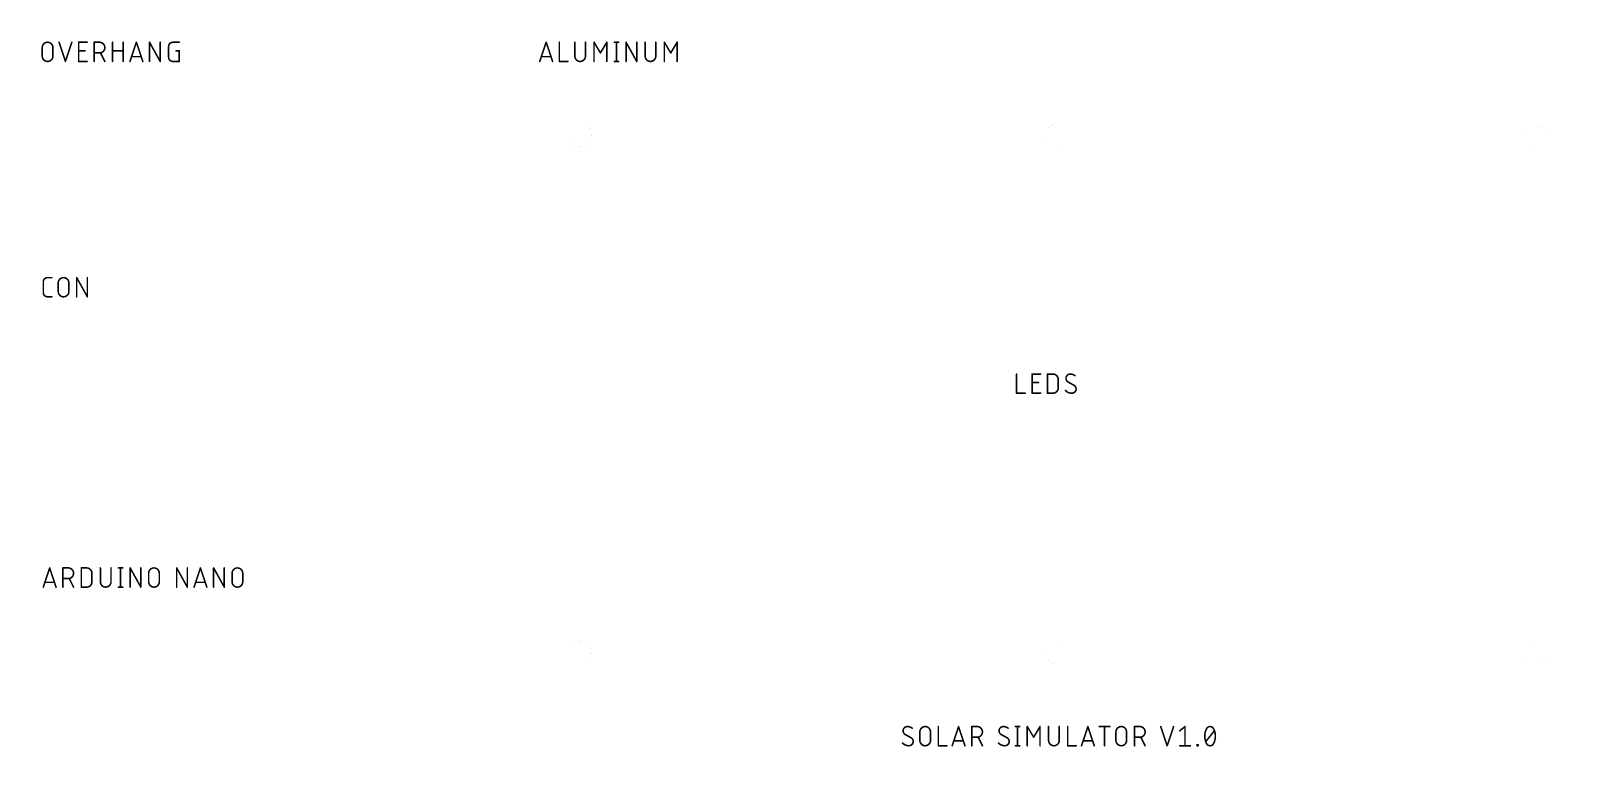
# Model space of a CAD drawing. Extents: x 0 to 150, y 0 to 70.
import ezdxf

# ---------------------------------------------------------------- set-up
doc = ezdxf.new("R2010")
doc.units = 0
doc.layers.add('50', color=253, linetype='CONTINUOUS')

msp = doc.modelspace()

# ---------------------------------------------------------------- linework, layer by layer
at = {"layer": '50'}
for points, const_width in [([(0, 47), (0, 70)], 0.001), ([(0, 70), (48, 70)], 0.001), ([(48, 70), (150, 70)], 0.001), ([(48, 0), (48, 70)], 0.001), ([(150, 70), (150, 0)], 0.001), ([(1.0762, 67.5894), (1.0762, 68.4106)], 0.1524), ([(2.1026, 68.4106), (2.1026, 67.5894)], 0.1524), ([(2.6986, 68.9238), (3.3144, 67.0762)], 0.1524), ([(3.3144, 67.0762), (3.9303, 68.9238)], 0.1524), ([(4.5865, 67.0762), (4.5865, 68.9238)], 0.1524), ([(4.5865, 68.9238), (5.4077, 68.9238)], 0.1524), ([(4.5865, 68.1026), (5.2024, 68.1026)], 0.1524), ([(6.0869, 67.0762), (6.0869, 68.9238)], 0.1524), ([(6.0869, 68.9238), (6.6001, 68.9238)], 0.1524), ([(6.6001, 67.8974), (6.0869, 67.8974)], 0.1524), ([(7.1134, 67.0762), (6.7028, 67.8974)], 0.1524), ([(7.8612, 67.0762), (7.8612, 68.9238)], 0.1524), ([(7.8612, 68.1026), (8.8876, 68.1026)], 0.1524), ([(8.8876, 68.9238), (8.8876, 67.0762)], 0.1524), ([(9.5411, 67.0762), (10.1569, 68.9238)], 0.1524), ([(10.6188, 67.5381), (9.695, 67.5381)], 0.1524), ([(10.1569, 68.9238), (10.7728, 67.0762)], 0.1524), ([(11.4262, 67.0762), (11.4262, 68.9238)], 0.1524), ([(11.4262, 68.9238), (12.4526, 67.0762)], 0.1524), ([(12.4526, 67.0762), (12.4526, 68.9238)], 0.1524), ([(13.2662, 67.4868), (13.2662, 68.5132)], 0.1524), ([(13.6768, 68.9238), (14.2926, 68.9238)], 0.1524), ([(13.9847, 68.1026), (14.2926, 68.1026)], 0.1524), ([(14.2926, 68.1026), (14.2926, 67.0762)], 0.1524), ([(49.0762, 67.0762), (49.6921, 68.9238)], 0.1524), ([(50.154, 67.5381), (49.2302, 67.5381)], 0.1524), ([(49.6921, 68.9238), (50.3079, 67.0762)], 0.1524), ([(50.9641, 68.9238), (50.9641, 67.0762)], 0.1524), ([(52.4563, 68.9238), (52.4563, 67.5894)], 0.1524), ([(53.4828, 67.5894), (53.4828, 68.9238)], 0.1524), ([(54.3087, 67.0762), (54.3087, 68.9238)], 0.1524), ([(54.3087, 68.9238), (54.9246, 67.8974)], 0.1524), ([(54.9246, 67.8974), (55.5404, 68.9238)], 0.1524), ([(55.5404, 68.9238), (55.5404, 67.0762)], 0.1524), ([(56.2718, 68.9238), (56.6823, 68.9238)], 0.1524), ([(56.4771, 68.9238), (56.4771, 67.0762)], 0.1524), ([(57.4013, 67.0762), (57.4013, 68.9238)], 0.1524), ([(57.4013, 68.9238), (58.4278, 67.0762)], 0.1524), ([(58.4278, 67.0762), (58.4278, 68.9238)], 0.1524), ([(59.2413, 68.9238), (59.2413, 67.5894)], 0.1524), ([(60.2678, 67.5894), (60.2678, 68.9238)], 0.1524), ([(61.0937, 67.0762), (61.0937, 68.9238)], 0.1524), ([(61.0937, 68.9238), (61.7096, 67.8974)], 0.1524), ([(61.7096, 67.8974), (62.3254, 68.9238)], 0.1524), ([(62.3254, 68.9238), (62.3254, 67.0762)], 0.1524), ([(5.4077, 67.0762), (4.5865, 67.0762)], 0.1524), ([(14.2926, 67.0762), (13.6768, 67.0762)], 0.1524), ([(50.9641, 67.0762), (51.7853, 67.0762)], 0.1524), ([(56.2718, 67.0762), (56.6823, 67.0762)], 0.1524), ([(53, 52), (53, 19)], 0.001), ([(145, 52), (53, 52)], 0.001), ([(145, 19), (145, 52)], 0.001), ([(0, 36), (0, 47)], 0.001), ([(0, 47), (9, 47)], 0.001), ([(9, 47), (9, 36)], 0.001), ([(1.1762, 44.7868), (1.1762, 45.8132)], 0.1524), ([(1.5868, 46.2238), (1.9974, 46.2238)], 0.1524), ([(2.6171, 44.8894), (2.6171, 45.7106)], 0.1524), ([(3.6435, 45.7106), (3.6435, 44.8894)], 0.1524), ([(4.3996, 44.3762), (4.3996, 46.2238)], 0.1524), ([(4.3996, 46.2238), (5.426, 44.3762)], 0.1524), ([(5.426, 44.3762), (5.426, 46.2238)], 0.1524), ([(1.9974, 44.3762), (1.5868, 44.3762)], 0.1524), ([(0, 18.6), (0, 36)], 0.001), ([(9, 36), (0, 36)], 0.001), ([(95.0762, 36.9238), (95.0762, 35.0762)], 0.1524), ([(96.5712, 35.0762), (96.5712, 36.9238)], 0.1524), ([(96.5712, 36.9238), (97.3924, 36.9238)], 0.1524), ([(96.5712, 36.1026), (97.1871, 36.1026)], 0.1524), ([(98.0634, 35.0762), (98.0634, 36.9238)], 0.1524), ([(98.0634, 36.9238), (98.5766, 36.9238)], 0.1524), ([(99.0898, 36.4106), (99.0898, 35.5894)], 0.1524), ([(100.6095, 35.846), (100.045, 36.154)], 0.1524), ([(95.0762, 35.0762), (95.8974, 35.0762)], 0.1524), ([(97.3924, 35.0762), (96.5712, 35.0762)], 0.1524), ([(98.5766, 35.0762), (98.0634, 35.0762)], 0.1524), ([(0, 0), (0, 18.6)], 0.001), ([(46, 18.6), (0, 18.6)], 0.001), ([(1.1762, 16.3762), (1.7921, 18.2238)], 0.1524), ([(1.7921, 18.2238), (2.4079, 16.3762)], 0.1524), ([(3.0696, 16.3762), (3.0696, 18.2238)], 0.1524), ([(3.0696, 18.2238), (3.5828, 18.2238)], 0.1524), ([(4.8438, 16.3762), (4.8438, 18.2238)], 0.1524), ([(4.8438, 18.2238), (5.3571, 18.2238)], 0.1524), ([(6.6838, 18.2238), (6.6838, 16.8894)], 0.1524), ([(7.7103, 16.8894), (7.7103, 18.2238)], 0.1524), ([(8.4293, 18.2238), (8.8399, 18.2238)], 0.1524), ([(8.6346, 18.2238), (8.6346, 16.3762)], 0.1524), ([(9.5588, 16.3762), (9.5588, 18.2238)], 0.1524), ([(9.5588, 18.2238), (10.5853, 16.3762)], 0.1524), ([(10.5853, 16.3762), (10.5853, 18.2238)], 0.1524), ([(14.0438, 16.3762), (14.0438, 18.2238)], 0.1524), ([(14.0438, 18.2238), (15.0703, 16.3762)], 0.1524), ([(15.0703, 16.3762), (15.0703, 18.2238)], 0.1524), ([(15.7237, 16.3762), (16.3396, 18.2238)], 0.1524), ([(16.3396, 18.2238), (16.9554, 16.3762)], 0.1524), ([(17.6088, 16.3762), (17.6088, 18.2238)], 0.1524), ([(17.6088, 18.2238), (18.6353, 16.3762)], 0.1524), ([(18.6353, 16.3762), (18.6353, 18.2238)], 0.1524), ([(46, 18.6), (46, 0)], 0.001), ([(53, 19), (145, 19)], 0.001), ([(2.254, 16.8381), (1.3302, 16.8381)], 0.1524), ([(3.5828, 17.1974), (3.0696, 17.1974)], 0.1524), ([(4.096, 16.3762), (3.6854, 17.1974)], 0.1524), ([(5.8703, 17.7106), (5.8703, 16.8894)], 0.1524), ([(11.3413, 16.8894), (11.3413, 17.7106)], 0.1524), ([(12.3678, 17.7106), (12.3678, 16.8894)], 0.1524), ([(16.8015, 16.8381), (15.8777, 16.8381)], 0.1524), ([(19.3913, 16.8894), (19.3913, 17.7106)], 0.1524), ([(20.4178, 17.7106), (20.4178, 16.8894)], 0.1524), ([(5.3571, 16.3762), (4.8438, 16.3762)], 0.1524), ([(8.4293, 16.3762), (8.8399, 16.3762)], 0.1524), ([(84.8974, 1.846), (84.3328, 2.154)], 0.1524), ([(85.7437, 1.5894), (85.7437, 2.4106)], 0.1524), ([(86.7701, 2.4106), (86.7701, 1.5894)], 0.1524), ([(87.529, 2.9238), (87.529, 1.0762)], 0.1524), ([(88.8611, 1.0762), (89.4769, 2.9238)], 0.1524), ([(89.9388, 1.5381), (89.015, 1.5381)], 0.1524), ([(89.4769, 2.9238), (90.0928, 1.0762)], 0.1524), ([(90.7544, 1.0762), (90.7544, 2.9238)], 0.1524), ([(90.7544, 2.9238), (91.2676, 2.9238)], 0.1524), ([(91.2676, 1.8974), (90.7544, 1.8974)], 0.1524), ([(91.7809, 1.0762), (91.3703, 1.8974)], 0.1524), ([(94.1548, 1.846), (93.5903, 2.154)], 0.1524), ([(94.9641, 2.9238), (95.3747, 2.9238)], 0.1524), ([(95.1694, 2.9238), (95.1694, 1.0762)], 0.1524), ([(96.106, 1.0762), (96.106, 2.9238)], 0.1524), ([(96.106, 2.9238), (96.7219, 1.8974)], 0.1524), ([(96.7219, 1.8974), (97.3378, 2.9238)], 0.1524), ([(97.3378, 2.9238), (97.3378, 1.0762)], 0.1524), ([(98.1637, 2.9238), (98.1637, 1.5894)], 0.1524), ([(99.1901, 1.5894), (99.1901, 2.9238)], 0.1524), ([(100.0065, 2.9238), (100.0065, 1.0762)], 0.1524), ([(101.3385, 1.0762), (101.9544, 2.9238)], 0.1524), ([(102.4163, 1.5381), (101.4925, 1.5381)], 0.1524), ([(101.9544, 2.9238), (102.5703, 1.0762)], 0.1524), ([(103.0512, 2.9238), (104.0776, 2.9238)], 0.1524), ([(103.5644, 1.0762), (103.5644, 2.9238)], 0.1524), ([(104.6612, 1.5894), (104.6612, 2.4106)], 0.1524), ([(105.6876, 2.4106), (105.6876, 1.5894)], 0.1524), ([(106.4519, 1.0762), (106.4519, 2.9238)], 0.1524), ([(106.4519, 2.9238), (106.9651, 2.9238)], 0.1524), ([(106.9651, 1.8974), (106.4519, 1.8974)], 0.1524), ([(107.4783, 1.0762), (107.0678, 1.8974)], 0.1524), ([(108.986, 2.9238), (109.6019, 1.0762)], 0.1524), ([(109.6019, 1.0762), (110.2178, 2.9238)], 0.1524), ([(110.8137, 2.5132), (111.3269, 2.9238)], 0.1524), ([(111.3269, 2.9238), (111.3269, 1.0762)], 0.1524), ([(113.3313, 1.4868), (114.1525, 2.5132)], 0.1524), ([(46, 0), (0, 0)], 0.001), ([(48, 0), (46, 0)], 0.001), ([(150, 0), (48, 0)], 0.001), ([(87.529, 1.0762), (88.3502, 1.0762)], 0.1524), ([(94.9641, 1.0762), (95.3747, 1.0762)], 0.1524), ([(100.0065, 1.0762), (100.8276, 1.0762)], 0.1524), ([(110.8137, 1.0762), (111.8401, 1.0762)], 0.1524), ([(112.4831, 1.0762), (112.4831, 1.1788)], 0.1524), ([(112.4831, 1.1788), (112.5857, 1.1788)], 0.1524), ([(112.5857, 1.0762), (112.4831, 1.0762)], 0.1524), ([(112.5857, 1.1788), (112.5857, 1.0762)], 0.1524)]:
    msp.add_lwpolyline(points, dxfattribs=dict(at, const_width=const_width))
for points, const_width in [([(0.0003, 70, 1), (-0.0003, 70)], 0.0005), ([(0, 70.0002, 1), (0, 69.9998)], 0.0005), ([(48.0003, 70, 1), (47.9997, 70)], 0.0005), ([(48, 70.0002, 1), (48, 69.9998)], 0.0005), ([(48, 69.9998, 1), (48, 70.0002)], 0.0005), ([(150.0002, 70, 1), (149.9998, 70)], 0.0005), ([(150, 69.9998, 1), (150, 70.0002)], 0.0005), ([(2.1026, 68.4106, 1), (1.0762, 68.4106)], 0.1524), ([(1.1143, 68.4106, 1), (1.0381, 68.4106)], 0.0762), ([(1.0381, 68.4106, 1), (1.1143, 68.4106)], 0.0762), ([(1.0762, 67.5894, 1), (2.1026, 67.5894)], 0.1524), ([(1.1143, 67.5894, 1), (1.0381, 67.5894)], 0.0762), ([(1.0381, 67.5894, 1), (1.1143, 67.5894)], 0.0762), ([(2.1407, 68.4106, 1), (2.0645, 68.4106)], 0.0762), ([(2.0645, 68.4106, 1), (2.1407, 68.4106)], 0.0762), ([(2.1407, 67.5894, 1), (2.0645, 67.5894)], 0.0762), ([(2.0645, 67.5894, 1), (2.1407, 67.5894)], 0.0762), ([(2.7347, 68.9358, 1), (2.6624, 68.9118)], 0.0762), ([(3.9664, 68.9118, 1), (3.8941, 68.9358)], 0.0762), ([(4.6246, 68.9238, 1), (4.5484, 68.9238)], 0.0762), ([(4.5865, 68.9619, 1), (4.5865, 68.8857)], 0.0762), ([(4.5865, 68.1407, 1), (4.5865, 68.0645)], 0.0762), ([(5.2024, 68.0645, 1), (5.2024, 68.1407)], 0.0762), ([(5.4077, 68.8857, 1), (5.4077, 68.9619)], 0.0762), ([(6.125, 68.9238, 1), (6.0488, 68.9238)], 0.0762), ([(6.0869, 68.9619, 1), (6.0869, 68.8857)], 0.0762), ([(6.0869, 67.9355, 1), (6.0869, 67.8593)], 0.0762), ([(6.6001, 67.8974, 1), (6.6001, 68.9238)], 0.1524), ([(6.6001, 68.9619, 1), (6.6001, 68.8857)], 0.0762), ([(6.6001, 67.9355, 1), (6.6001, 67.8593)], 0.0762), ([(6.6001, 68.8857, 1), (6.6001, 68.9619)], 0.0762), ([(6.6001, 67.8593, 1), (6.6001, 67.9355)], 0.0762), ([(6.7369, 67.9144, 1), (6.6687, 67.8803)], 0.0762), ([(7.8993, 68.9238, 1), (7.8231, 68.9238)], 0.0762), ([(7.8612, 68.1407, 1), (7.8612, 68.0645)], 0.0762), ([(8.9257, 68.9238, 1), (8.8495, 68.9238)], 0.0762), ([(8.8876, 68.0645, 1), (8.8876, 68.1407)], 0.0762), ([(9.695, 67.5762, 1), (9.695, 67.5)], 0.0762), ([(10.1931, 68.9358, 1), (10.1208, 68.9118)], 0.0762), ([(10.1931, 68.9118, 1), (10.1208, 68.9358)], 0.0762), ([(10.6188, 67.5, 1), (10.6188, 67.5762)], 0.0762), ([(11.4643, 68.9238, 1), (11.3881, 68.9238)], 0.0762), ([(11.4595, 68.9423, 1), (11.3929, 68.9053)], 0.0762), ([(12.4907, 68.9238, 1), (12.4145, 68.9238)], 0.0762), ([(13.6768, 68.9238, 0.4142), (13.2662, 68.5132)], 0.1524), ([(13.3043, 68.5132, 1), (13.2281, 68.5132)], 0.0762), ([(13.2281, 68.5132, 1), (13.3043, 68.5132)], 0.0762), ([(13.2662, 67.4868, 0.4142), (13.6768, 67.0762)], 0.1524), ([(13.3043, 67.4868, 1), (13.2281, 67.4868)], 0.0762), ([(13.2281, 67.4868, 1), (13.3043, 67.4868)], 0.0762), ([(13.6768, 68.9619, 1), (13.6768, 68.8857)], 0.0762), ([(13.6768, 68.8857, 1), (13.6768, 68.9619)], 0.0762), ([(13.9847, 68.1407, 1), (13.9847, 68.0645)], 0.0762), ([(14.3307, 68.1026, 1), (14.2545, 68.1026)], 0.0762), ([(14.2926, 68.8857, 1), (14.2926, 68.9619)], 0.0762), ([(14.2926, 68.0645, 1), (14.2926, 68.1407)], 0.0762), ([(49.2302, 67.5762, 1), (49.2302, 67.5)], 0.0762), ([(49.7282, 68.9358, 1), (49.6559, 68.9118)], 0.0762), ([(49.7282, 68.9118, 1), (49.6559, 68.9358)], 0.0762), ([(50.154, 67.5, 1), (50.154, 67.5762)], 0.0762), ([(51.0022, 68.9238, 1), (50.926, 68.9238)], 0.0762), ([(52.4944, 68.9238, 1), (52.4182, 68.9238)], 0.0762), ([(52.4563, 67.5894, 1), (53.4828, 67.5894)], 0.1524), ([(52.4944, 67.5894, 1), (52.4182, 67.5894)], 0.0762), ([(52.4182, 67.5894, 1), (52.4944, 67.5894)], 0.0762), ([(53.5209, 68.9238, 1), (53.4447, 68.9238)], 0.0762), ([(53.5209, 67.5894, 1), (53.4447, 67.5894)], 0.0762), ([(53.4447, 67.5894, 1), (53.5209, 67.5894)], 0.0762), ([(54.3468, 68.9238, 1), (54.2706, 68.9238)], 0.0762), ([(54.3414, 68.9434, 1), (54.276, 68.9042)], 0.0762), ([(54.8919, 67.917, 1), (54.9572, 67.8778)], 0.0762), ([(54.8919, 67.8778, 1), (54.9572, 67.917)], 0.0762), ([(55.5785, 68.9238, 1), (55.5023, 68.9238)], 0.0762), ([(55.5731, 68.9042, 1), (55.5078, 68.9434)], 0.0762), ([(56.2718, 68.9619, 1), (56.2718, 68.8857)], 0.0762), ([(56.5152, 68.9238, 1), (56.439, 68.9238)], 0.0762), ([(56.6823, 68.8857, 1), (56.6823, 68.9619)], 0.0762), ([(57.4394, 68.9238, 1), (57.3632, 68.9238)], 0.0762), ([(57.4346, 68.9423, 1), (57.368, 68.9053)], 0.0762), ([(58.4659, 68.9238, 1), (58.3897, 68.9238)], 0.0762), ([(59.2794, 68.9238, 1), (59.2032, 68.9238)], 0.0762), ([(59.2413, 67.5894, 1), (60.2678, 67.5894)], 0.1524), ([(59.2794, 67.5894, 1), (59.2032, 67.5894)], 0.0762), ([(59.2032, 67.5894, 1), (59.2794, 67.5894)], 0.0762), ([(60.3059, 68.9238, 1), (60.2297, 68.9238)], 0.0762), ([(60.3059, 67.5894, 1), (60.2297, 67.5894)], 0.0762), ([(60.2297, 67.5894, 1), (60.3059, 67.5894)], 0.0762), ([(61.1318, 68.9238, 1), (61.0556, 68.9238)], 0.0762), ([(61.1264, 68.9434, 1), (61.061, 68.9042)], 0.0762), ([(61.6769, 67.917, 1), (61.7422, 67.8778)], 0.0762), ([(61.6769, 67.8778, 1), (61.7422, 67.917)], 0.0762), ([(62.3635, 68.9238, 1), (62.2873, 68.9238)], 0.0762), ([(62.3581, 68.9042, 1), (62.2928, 68.9434)], 0.0762), ([(3.2783, 67.0882, 1), (3.3506, 67.0642)], 0.0762), ([(3.2783, 67.0642, 1), (3.3506, 67.0882)], 0.0762), ([(4.5865, 67.1143, 1), (4.5865, 67.0381)], 0.0762), ([(4.5484, 67.0762, 1), (4.6246, 67.0762)], 0.0762), ([(5.4077, 67.0381, 1), (5.4077, 67.1143)], 0.0762), ([(6.0488, 67.0762, 1), (6.125, 67.0762)], 0.0762), ([(7.0793, 67.0592, 1), (7.1474, 67.0932)], 0.0762), ([(7.8231, 67.0762, 1), (7.8993, 67.0762)], 0.0762), ([(8.8495, 67.0762, 1), (8.9257, 67.0762)], 0.0762), ([(9.5049, 67.0882, 1), (9.5772, 67.0642)], 0.0762), ([(10.7366, 67.0642, 1), (10.8089, 67.0882)], 0.0762), ([(11.3881, 67.0762, 1), (11.4643, 67.0762)], 0.0762), ([(12.4145, 67.0762, 1), (12.4907, 67.0762)], 0.0762), ([(12.4193, 67.0577, 1), (12.4859, 67.0947)], 0.0762), ([(13.6768, 67.1143, 1), (13.6768, 67.0381)], 0.0762), ([(13.6768, 67.0381, 1), (13.6768, 67.1143)], 0.0762), ([(14.2545, 67.0762, 1), (14.3307, 67.0762)], 0.0762), ([(14.2926, 67.0381, 1), (14.2926, 67.1143)], 0.0762), ([(49.0401, 67.0882, 1), (49.1123, 67.0642)], 0.0762), ([(50.2718, 67.0642, 1), (50.3441, 67.0882)], 0.0762), ([(50.9641, 67.1143, 1), (50.9641, 67.0381)], 0.0762), ([(50.926, 67.0762, 1), (51.0022, 67.0762)], 0.0762), ([(51.7853, 67.0381, 1), (51.7853, 67.1143)], 0.0762), ([(54.2706, 67.0762, 1), (54.3468, 67.0762)], 0.0762), ([(55.5023, 67.0762, 1), (55.5785, 67.0762)], 0.0762), ([(56.2718, 67.1143, 1), (56.2718, 67.0381)], 0.0762), ([(56.439, 67.0762, 1), (56.5152, 67.0762)], 0.0762), ([(56.6823, 67.0381, 1), (56.6823, 67.1143)], 0.0762), ([(57.3632, 67.0762, 1), (57.4394, 67.0762)], 0.0762), ([(58.3897, 67.0762, 1), (58.4659, 67.0762)], 0.0762), ([(58.3945, 67.0577, 1), (58.4611, 67.0947)], 0.0762), ([(61.0556, 67.0762, 1), (61.1318, 67.0762)], 0.0762), ([(62.2873, 67.0762, 1), (62.3635, 67.0762)], 0.0762), ([(53, 58.9, 1), (53, 61.1, 1), (53, 58.9)], 0.001), ([(99, 58.9, 1), (99, 61.1, 1), (99, 58.9)], 0.001), ([(145, 58.9, 1), (145, 61.1, 1), (145, 58.9)], 0.001), ([(53.0003, 52, 1), (52.9997, 52)], 0.0005), ([(53, 52.0003, 1), (53, 51.9997)], 0.0005), ([(145.0002, 52, 1), (144.9998, 52)], 0.0005), ([(145, 51.9997, 1), (145, 52.0003)], 0.0005), ([(0, 47.0003, 1), (0, 46.9997)], 0.0005), ([(0.0003, 47, 1), (-0.0003, 47)], 0.0005), ([(-0.0003, 47, 1), (0.0003, 47)], 0.0005), ([(9.0002, 47, 1), (8.9998, 47)], 0.0005), ([(9, 46.9997, 1), (9, 47.0003)], 0.0005), ([(1.5868, 46.2238, 0.4142), (1.1762, 45.8132)], 0.1524), ([(1.2143, 45.8132, 1), (1.1381, 45.8132)], 0.0762), ([(1.1381, 45.8132, 1), (1.2143, 45.8132)], 0.0762), ([(1.5868, 46.2619, 1), (1.5868, 46.1857)], 0.0762), ([(1.5868, 46.1857, 1), (1.5868, 46.2619)], 0.0762), ([(1.9974, 46.1857, 1), (1.9974, 46.2619)], 0.0762), ([(3.6435, 45.7106, 1), (2.6171, 45.7106)], 0.1524), ([(2.6552, 45.7106, 1), (2.579, 45.7106)], 0.0762), ([(2.579, 45.7106, 1), (2.6552, 45.7106)], 0.0762), ([(3.6816, 45.7106, 1), (3.6054, 45.7106)], 0.0762), ([(3.6054, 45.7106, 1), (3.6816, 45.7106)], 0.0762), ([(4.4377, 46.2238, 1), (4.3615, 46.2238)], 0.0762), ([(4.4329, 46.2423, 1), (4.3663, 46.2053)], 0.0762), ([(5.4641, 46.2238, 1), (5.3879, 46.2238)], 0.0762), ([(1.1762, 44.7868, 0.4142), (1.5868, 44.3762)], 0.1524), ([(1.2143, 44.7868, 1), (1.1381, 44.7868)], 0.0762), ([(1.1381, 44.7868, 1), (1.2143, 44.7868)], 0.0762), ([(1.5868, 44.4143, 1), (1.5868, 44.3381)], 0.0762), ([(1.5868, 44.3381, 1), (1.5868, 44.4143)], 0.0762), ([(1.9974, 44.3381, 1), (1.9974, 44.4143)], 0.0762), ([(2.6171, 44.8894, 1), (3.6435, 44.8894)], 0.1524), ([(2.6552, 44.8894, 1), (2.579, 44.8894)], 0.0762), ([(2.579, 44.8894, 1), (2.6552, 44.8894)], 0.0762), ([(3.6816, 44.8894, 1), (3.6054, 44.8894)], 0.0762), ([(3.6054, 44.8894, 1), (3.6816, 44.8894)], 0.0762), ([(4.3615, 44.3762, 1), (4.4377, 44.3762)], 0.0762), ([(5.3879, 44.3762, 1), (5.4641, 44.3762)], 0.0762), ([(5.3927, 44.3577, 1), (5.4594, 44.3947)], 0.0762), ([(0, 36.0003, 1), (0, 35.9997)], 0.0005), ([(0.0003, 36, 1), (-0.0003, 36)], 0.0005), ([(9, 35.9997, 1), (9, 36.0003)], 0.0005), ([(95.1143, 36.9238, 1), (95.0381, 36.9238)], 0.0762), ([(96.6093, 36.9238, 1), (96.5331, 36.9238)], 0.0762), ([(96.5712, 36.9619, 1), (96.5712, 36.8857)], 0.0762), ([(96.5712, 36.1407, 1), (96.5712, 36.0645)], 0.0762), ([(97.1871, 36.0645, 1), (97.1871, 36.1407)], 0.0762), ([(97.3924, 36.8857, 1), (97.3924, 36.9619)], 0.0762), ([(98.1015, 36.9238, 1), (98.0253, 36.9238)], 0.0762), ([(98.0634, 36.9619, 1), (98.0634, 36.8857)], 0.0762), ([(99.0898, 36.4106, 0.4142), (98.5766, 36.9238)], 0.1524), ([(98.5766, 36.9619, 1), (98.5766, 36.8857)], 0.0762), ([(98.5766, 36.8857, 1), (98.5766, 36.9619)], 0.0762), ([(99.1279, 36.4106, 1), (99.0517, 36.4106)], 0.0762), ([(99.0517, 36.4106, 1), (99.1279, 36.4106)], 0.0762), ([(100.2503, 36.9238, 0.4142), (99.8397, 36.5132)], 0.1524), ([(99.8397, 36.5132, 0.2656), (100.045, 36.154)], 0.1524), ([(99.8778, 36.5132, 1), (99.8016, 36.5132)], 0.0762), ([(99.8016, 36.5132, 1), (99.8778, 36.5132)], 0.0762), ([(100.0632, 36.1874, 1), (100.0268, 36.1205)], 0.0762), ([(100.0257, 36.1211, 1), (100.0643, 36.1868)], 0.0762), ([(100.7122, 36.7698, 0.1623), (100.2503, 36.9238)], 0.1524), ([(100.2503, 36.9619, 1), (100.2503, 36.8857)], 0.0762), ([(100.2503, 36.8857, 1), (100.2503, 36.9619)], 0.0762), ([(100.6893, 36.7394, 1), (100.7351, 36.8003)], 0.0762), ([(-0.0003, 36, 1), (0.0003, 36)], 0.0005), ([(8.9998, 36, 1), (9.0002, 36)], 0.0005), ([(95.0762, 35.1143, 1), (95.0762, 35.0381)], 0.0762), ([(95.0381, 35.0762, 1), (95.1143, 35.0762)], 0.0762), ([(95.8974, 35.0381, 1), (95.8974, 35.1143)], 0.0762), ([(96.5712, 35.1143, 1), (96.5712, 35.0381)], 0.0762), ([(96.5331, 35.0762, 1), (96.6093, 35.0762)], 0.0762), ([(97.3924, 35.0381, 1), (97.3924, 35.1143)], 0.0762), ([(98.0634, 35.1143, 1), (98.0634, 35.0381)], 0.0762), ([(98.0253, 35.0762, 1), (98.1015, 35.0762)], 0.0762), ([(98.5766, 35.0762, 0.4142), (99.0898, 35.5894)], 0.1524), ([(98.5766, 35.1143, 1), (98.5766, 35.0381)], 0.0762), ([(98.5766, 35.0381, 1), (98.5766, 35.1143)], 0.0762), ([(99.1279, 35.5894, 1), (99.0517, 35.5894)], 0.0762), ([(99.0517, 35.5894, 1), (99.1279, 35.5894)], 0.0762), ([(99.7884, 35.3328, 0.2), (100.4043, 35.0762)], 0.1524), ([(99.8154, 35.3596, 1), (99.7613, 35.306)], 0.0762), ([(100.4043, 35.0762, 0.4142), (100.8148, 35.4868)], 0.1524), ([(100.4043, 35.1143, 1), (100.4043, 35.0381)], 0.0762), ([(100.4043, 35.0381, 1), (100.4043, 35.1143)], 0.0762), ([(100.6289, 35.8789, 1), (100.5902, 35.8132)], 0.0762), ([(100.8148, 35.4868, 0.2656), (100.6095, 35.846)], 0.1524), ([(100.5913, 35.8126, 1), (100.6278, 35.8795)], 0.0762), ([(100.8529, 35.4868, 1), (100.7767, 35.4868)], 0.0762), ([(100.7767, 35.4868, 1), (100.8529, 35.4868)], 0.0762), ([(0.0003, 18.6, 1), (-0.0003, 18.6)], 0.0005), ([(0, 18.6003, 1), (0, 18.5998)], 0.0005), ([(-0.0003, 18.6, 1), (0.0003, 18.6)], 0.0005), ([(1.8282, 18.2358, 1), (1.7559, 18.2118)], 0.0762), ([(1.8282, 18.2118, 1), (1.7559, 18.2358)], 0.0762), ([(3.1077, 18.2238, 1), (3.0315, 18.2238)], 0.0762), ([(3.0696, 18.2619, 1), (3.0696, 18.1857)], 0.0762), ([(3.5828, 17.1974, 1), (3.5828, 18.2238)], 0.1524), ([(3.5828, 18.2619, 1), (3.5828, 18.1857)], 0.0762), ([(3.5828, 18.1857, 1), (3.5828, 18.2619)], 0.0762), ([(4.8819, 18.2238, 1), (4.8057, 18.2238)], 0.0762), ([(4.8438, 18.2619, 1), (4.8438, 18.1857)], 0.0762), ([(5.8703, 17.7106, 0.4142), (5.3571, 18.2238)], 0.1524), ([(5.3571, 18.2619, 1), (5.3571, 18.1857)], 0.0762), ([(5.3571, 18.1857, 1), (5.3571, 18.2619)], 0.0762), ([(6.7219, 18.2238, 1), (6.6457, 18.2238)], 0.0762), ([(7.7484, 18.2238, 1), (7.6722, 18.2238)], 0.0762), ([(8.4293, 18.2619, 1), (8.4293, 18.1857)], 0.0762), ([(8.6727, 18.2238, 1), (8.5965, 18.2238)], 0.0762), ([(8.8399, 18.1857, 1), (8.8399, 18.2619)], 0.0762), ([(9.5969, 18.2238, 1), (9.5207, 18.2238)], 0.0762), ([(9.5921, 18.2423, 1), (9.5255, 18.2053)], 0.0762), ([(10.6234, 18.2238, 1), (10.5472, 18.2238)], 0.0762), ([(12.3678, 17.7106, 1), (11.3413, 17.7106)], 0.1524), ([(14.0819, 18.2238, 1), (14.0057, 18.2238)], 0.0762), ([(14.0771, 18.2423, 1), (14.0105, 18.2053)], 0.0762), ([(15.1084, 18.2238, 1), (15.0322, 18.2238)], 0.0762), ([(16.3757, 18.2358, 1), (16.3034, 18.2118)], 0.0762), ([(16.3757, 18.2118, 1), (16.3034, 18.2358)], 0.0762), ([(17.6469, 18.2238, 1), (17.5707, 18.2238)], 0.0762), ([(17.6421, 18.2423, 1), (17.5755, 18.2053)], 0.0762), ([(18.6734, 18.2238, 1), (18.5972, 18.2238)], 0.0762), ([(20.4178, 17.7106, 1), (19.3913, 17.7106)], 0.1524), ([(46.0003, 18.6, 1), (45.9997, 18.6)], 0.0005), ([(46, 18.5998, 1), (46, 18.6003)], 0.0005), ([(52.9997, 19, 1), (53.0003, 19)], 0.0005), ([(53, 19.0003, 1), (53, 18.9997)], 0.0005), ([(144.9998, 19, 1), (145.0002, 19)], 0.0005), ([(145, 18.9997, 1), (145, 19.0003)], 0.0005), ([(1.3302, 16.8762, 1), (1.3302, 16.8)], 0.0762), ([(2.254, 16.8, 1), (2.254, 16.8762)], 0.0762), ([(3.0696, 17.2355, 1), (3.0696, 17.1593)], 0.0762), ([(3.5828, 17.2355, 1), (3.5828, 17.1593)], 0.0762), ([(3.5828, 17.1593, 1), (3.5828, 17.2355)], 0.0762), ([(3.7195, 17.2144, 1), (3.6513, 17.1803)], 0.0762), ([(5.3571, 16.3762, 0.4142), (5.8703, 16.8894)], 0.1524), ([(5.9084, 17.7106, 1), (5.8322, 17.7106)], 0.0762), ([(5.8322, 17.7106, 1), (5.9084, 17.7106)], 0.0762), ([(5.9084, 16.8894, 1), (5.8322, 16.8894)], 0.0762), ([(5.8322, 16.8894, 1), (5.9084, 16.8894)], 0.0762), ([(6.6838, 16.8894, 1), (7.7103, 16.8894)], 0.1524), ([(6.7219, 16.8894, 1), (6.6457, 16.8894)], 0.0762), ([(6.6457, 16.8894, 1), (6.7219, 16.8894)], 0.0762), ([(7.7484, 16.8894, 1), (7.6722, 16.8894)], 0.0762), ([(7.6722, 16.8894, 1), (7.7484, 16.8894)], 0.0762), ([(11.3794, 17.7106, 1), (11.3032, 17.7106)], 0.0762), ([(11.3032, 17.7106, 1), (11.3794, 17.7106)], 0.0762), ([(11.3413, 16.8894, 1), (12.3678, 16.8894)], 0.1524), ([(11.3794, 16.8894, 1), (11.3032, 16.8894)], 0.0762), ([(11.3032, 16.8894, 1), (11.3794, 16.8894)], 0.0762), ([(12.4059, 17.7106, 1), (12.3297, 17.7106)], 0.0762), ([(12.3297, 17.7106, 1), (12.4059, 17.7106)], 0.0762), ([(12.4059, 16.8894, 1), (12.3297, 16.8894)], 0.0762), ([(12.3297, 16.8894, 1), (12.4059, 16.8894)], 0.0762), ([(15.8777, 16.8762, 1), (15.8777, 16.8)], 0.0762), ([(16.8015, 16.8, 1), (16.8015, 16.8762)], 0.0762), ([(19.4294, 17.7106, 1), (19.3532, 17.7106)], 0.0762), ([(19.3532, 17.7106, 1), (19.4294, 17.7106)], 0.0762), ([(19.3913, 16.8894, 1), (20.4178, 16.8894)], 0.1524), ([(19.4294, 16.8894, 1), (19.3532, 16.8894)], 0.0762), ([(19.3532, 16.8894, 1), (19.4294, 16.8894)], 0.0762), ([(20.4559, 17.7106, 1), (20.3797, 17.7106)], 0.0762), ([(20.3797, 17.7106, 1), (20.4559, 17.7106)], 0.0762), ([(20.4559, 16.8894, 1), (20.3797, 16.8894)], 0.0762), ([(20.3797, 16.8894, 1), (20.4559, 16.8894)], 0.0762), ([(1.1401, 16.3882, 1), (1.2123, 16.3642)], 0.0762), ([(2.3718, 16.3642, 1), (2.4441, 16.3882)], 0.0762), ([(3.0315, 16.3762, 1), (3.1077, 16.3762)], 0.0762), ([(4.0619, 16.3592, 1), (4.1301, 16.3932)], 0.0762), ([(4.8438, 16.4143, 1), (4.8438, 16.3381)], 0.0762), ([(4.8057, 16.3762, 1), (4.8819, 16.3762)], 0.0762), ([(5.3571, 16.4143, 1), (5.3571, 16.3381)], 0.0762), ([(5.3571, 16.3381, 1), (5.3571, 16.4143)], 0.0762), ([(8.4293, 16.4143, 1), (8.4293, 16.3381)], 0.0762), ([(8.5965, 16.3762, 1), (8.6727, 16.3762)], 0.0762), ([(8.8399, 16.3381, 1), (8.8399, 16.4143)], 0.0762), ([(9.5207, 16.3762, 1), (9.5969, 16.3762)], 0.0762), ([(10.5472, 16.3762, 1), (10.6234, 16.3762)], 0.0762), ([(10.552, 16.3577, 1), (10.6186, 16.3947)], 0.0762), ([(14.0057, 16.3762, 1), (14.0819, 16.3762)], 0.0762), ([(15.0322, 16.3762, 1), (15.1084, 16.3762)], 0.0762), ([(15.037, 16.3577, 1), (15.1036, 16.3947)], 0.0762), ([(15.6875, 16.3882, 1), (15.7598, 16.3642)], 0.0762), ([(16.9193, 16.3642, 1), (16.9916, 16.3882)], 0.0762), ([(17.5707, 16.3762, 1), (17.6469, 16.3762)], 0.0762), ([(18.5972, 16.3762, 1), (18.6734, 16.3762)], 0.0762), ([(18.602, 16.3577, 1), (18.6686, 16.3947)], 0.0762), ([(53, 8.9, 1), (53, 11.1, 1), (53, 8.9)], 0.001), ([(99, 8.9, 1), (99, 11.1, 1), (99, 8.9)], 0.001), ([(145, 8.9, 1), (145, 11.1, 1), (145, 8.9)], 0.001), ([(111.3507, 2.894, 1), (111.3031, 2.9536)], 0.0762), ([(84.5381, 2.9238, 0.4142), (84.1275, 2.5132)], 0.1524), ([(84.1275, 2.5132, 0.2656), (84.3328, 2.154)], 0.1524), ([(84.1656, 2.5132, 1), (84.0894, 2.5132)], 0.0762), ([(84.0894, 2.5132, 1), (84.1656, 2.5132)], 0.0762), ([(84.3511, 2.1874, 1), (84.3146, 2.1205)], 0.0762), ([(84.3135, 2.1211, 1), (84.3522, 2.1868)], 0.0762), ([(85, 2.7698, 0.1623), (84.5381, 2.9238)], 0.1524), ([(84.5381, 2.9619, 1), (84.5381, 2.8857)], 0.0762), ([(84.5381, 2.8857, 1), (84.5381, 2.9619)], 0.0762), ([(84.6921, 1.0762, 0.4142), (85.1026, 1.4868)], 0.1524), ([(84.9167, 1.8789, 1), (84.878, 1.8132)], 0.0762), ([(85.1026, 1.4868, 0.2656), (84.8974, 1.846)], 0.1524), ([(84.8791, 1.8126, 1), (84.9156, 1.8795)], 0.0762), ([(84.9771, 2.7394, 1), (85.0229, 2.8003)], 0.0762), ([(85.1407, 1.4868, 1), (85.0645, 1.4868)], 0.0762), ([(85.0645, 1.4868, 1), (85.1407, 1.4868)], 0.0762), ([(86.7701, 2.4106, 1), (85.7437, 2.4106)], 0.1524), ([(85.7818, 2.4106, 1), (85.7056, 2.4106)], 0.0762), ([(85.7056, 2.4106, 1), (85.7818, 2.4106)], 0.0762), ([(85.7437, 1.5894, 1), (86.7701, 1.5894)], 0.1524), ([(85.7818, 1.5894, 1), (85.7056, 1.5894)], 0.0762), ([(85.7056, 1.5894, 1), (85.7818, 1.5894)], 0.0762), ([(86.8082, 2.4106, 1), (86.732, 2.4106)], 0.0762), ([(86.732, 2.4106, 1), (86.8082, 2.4106)], 0.0762), ([(86.8082, 1.5894, 1), (86.732, 1.5894)], 0.0762), ([(86.732, 1.5894, 1), (86.8082, 1.5894)], 0.0762), ([(87.5671, 2.9238, 1), (87.4909, 2.9238)], 0.0762), ([(89.015, 1.5762, 1), (89.015, 1.5)], 0.0762), ([(89.5131, 2.9358, 1), (89.4408, 2.9118)], 0.0762), ([(89.5131, 2.9118, 1), (89.4408, 2.9358)], 0.0762), ([(89.9388, 1.5, 1), (89.9388, 1.5762)], 0.0762), ([(90.7925, 2.9238, 1), (90.7163, 2.9238)], 0.0762), ([(90.7544, 2.9619, 1), (90.7544, 2.8857)], 0.0762), ([(90.7544, 1.9355, 1), (90.7544, 1.8593)], 0.0762), ([(91.2676, 1.8974, 1), (91.2676, 2.9238)], 0.1524), ([(91.2676, 2.9619, 1), (91.2676, 2.8857)], 0.0762), ([(91.2676, 1.9355, 1), (91.2676, 1.8593)], 0.0762), ([(91.2676, 2.8857, 1), (91.2676, 2.9619)], 0.0762), ([(91.2676, 1.8593, 1), (91.2676, 1.9355)], 0.0762), ([(91.4044, 1.9144, 1), (91.3362, 1.8803)], 0.0762), ([(93.7956, 2.9238, 0.4142), (93.385, 2.5132)], 0.1524), ([(93.385, 2.5132, 0.2656), (93.5903, 2.154)], 0.1524), ([(93.4231, 2.5132, 1), (93.3469, 2.5132)], 0.0762), ([(93.3469, 2.5132, 1), (93.4231, 2.5132)], 0.0762), ([(93.6085, 2.1874, 1), (93.5721, 2.1205)], 0.0762), ([(93.571, 2.1211, 1), (93.6096, 2.1868)], 0.0762), ([(94.2575, 2.7698, 0.1623), (93.7956, 2.9238)], 0.1524), ([(93.7956, 2.9619, 1), (93.7956, 2.8857)], 0.0762), ([(93.7956, 2.8857, 1), (93.7956, 2.9619)], 0.0762), ([(93.9496, 1.0762, 0.4142), (94.3601, 1.4868)], 0.1524), ([(94.1742, 1.8789, 1), (94.1355, 1.8132)], 0.0762), ([(94.3601, 1.4868, 0.2656), (94.1548, 1.846)], 0.1524), ([(94.1366, 1.8126, 1), (94.1731, 1.8795)], 0.0762), ([(94.2346, 2.7394, 1), (94.2804, 2.8003)], 0.0762), ([(94.3982, 1.4868, 1), (94.322, 1.4868)], 0.0762), ([(94.322, 1.4868, 1), (94.3982, 1.4868)], 0.0762), ([(94.9641, 2.9619, 1), (94.9641, 2.8857)], 0.0762), ([(95.2075, 2.9238, 1), (95.1313, 2.9238)], 0.0762), ([(95.3747, 2.8857, 1), (95.3747, 2.9619)], 0.0762), ([(96.1441, 2.9238, 1), (96.0679, 2.9238)], 0.0762), ([(96.1387, 2.9434, 1), (96.0734, 2.9042)], 0.0762), ([(96.6892, 1.917, 1), (96.7546, 1.8778)], 0.0762), ([(96.6892, 1.8778, 1), (96.7546, 1.917)], 0.0762), ([(97.3759, 2.9238, 1), (97.2997, 2.9238)], 0.0762), ([(97.3704, 2.9042, 1), (97.3051, 2.9434)], 0.0762), ([(98.2018, 2.9238, 1), (98.1256, 2.9238)], 0.0762), ([(98.1637, 1.5894, 1), (99.1901, 1.5894)], 0.1524), ([(98.2018, 1.5894, 1), (98.1256, 1.5894)], 0.0762), ([(98.1256, 1.5894, 1), (98.2018, 1.5894)], 0.0762), ([(99.2282, 2.9238, 1), (99.152, 2.9238)], 0.0762), ([(99.2282, 1.5894, 1), (99.152, 1.5894)], 0.0762), ([(99.152, 1.5894, 1), (99.2282, 1.5894)], 0.0762), ([(100.0446, 2.9238, 1), (99.9684, 2.9238)], 0.0762), ([(101.4925, 1.5762, 1), (101.4925, 1.5)], 0.0762), ([(101.9906, 2.9358, 1), (101.9183, 2.9118)], 0.0762), ([(101.9906, 2.9118, 1), (101.9183, 2.9358)], 0.0762), ([(102.4163, 1.5, 1), (102.4163, 1.5762)], 0.0762), ([(103.0512, 2.9619, 1), (103.0512, 2.8857)], 0.0762), ([(103.6025, 2.9238, 1), (103.5263, 2.9238)], 0.0762), ([(104.0776, 2.8857, 1), (104.0776, 2.9619)], 0.0762), ([(105.6876, 2.4106, 1), (104.6612, 2.4106)], 0.1524), ([(104.6993, 2.4106, 1), (104.6231, 2.4106)], 0.0762), ([(104.6231, 2.4106, 1), (104.6993, 2.4106)], 0.0762), ([(104.6612, 1.5894, 1), (105.6876, 1.5894)], 0.1524), ([(104.6993, 1.5894, 1), (104.6231, 1.5894)], 0.0762), ([(104.6231, 1.5894, 1), (104.6993, 1.5894)], 0.0762), ([(105.7257, 2.4106, 1), (105.6495, 2.4106)], 0.0762), ([(105.6495, 2.4106, 1), (105.7257, 2.4106)], 0.0762), ([(105.7257, 1.5894, 1), (105.6495, 1.5894)], 0.0762), ([(105.6495, 1.5894, 1), (105.7257, 1.5894)], 0.0762), ([(106.49, 2.9238, 1), (106.4138, 2.9238)], 0.0762), ([(106.4519, 2.9619, 1), (106.4519, 2.8857)], 0.0762), ([(106.4519, 1.9355, 1), (106.4519, 1.8593)], 0.0762), ([(106.9651, 1.8974, 1), (106.9651, 2.9238)], 0.1524), ([(106.9651, 2.9619, 1), (106.9651, 2.8857)], 0.0762), ([(106.9651, 1.9355, 1), (106.9651, 1.8593)], 0.0762), ([(106.9651, 2.8857, 1), (106.9651, 2.9619)], 0.0762), ([(106.9651, 1.8593, 1), (106.9651, 1.9355)], 0.0762), ([(107.1018, 1.9144, 1), (107.0337, 1.8803)], 0.0762), ([(109.0222, 2.9358, 1), (108.9499, 2.9118)], 0.0762), ([(110.2539, 2.9118, 1), (110.1816, 2.9358)], 0.0762), ([(110.7899, 2.543, 1), (110.8375, 2.4835)], 0.0762), ([(111.365, 2.9238, 1), (111.2888, 2.9238)], 0.0762), ([(113.3826, 2.6672, 0.1139), (113.2287, 2)], 0.1524), ([(113.2287, 2, 0.1139), (113.3826, 1.3328)], 0.1524), ([(113.2668, 2, 1), (113.1906, 2)], 0.0762), ([(113.1906, 2, 1), (113.2668, 2)], 0.0762), ([(113.3016, 1.5106, 1), (113.3611, 1.463)], 0.0762), ([(113.7419, 2.9238, 0.3205), (113.3826, 2.6672)], 0.1524), ([(113.3466, 2.6795, 1), (113.4187, 2.6548)], 0.0762), ([(113.4169, 2.6505, 1), (113.3484, 2.6839)], 0.0762), ([(114.1012, 2.6672, 0.3205), (113.7419, 2.9238)], 0.1524), ([(113.7419, 2.9619, 1), (113.7419, 2.8857)], 0.0762), ([(113.7419, 2.8857, 1), (113.7419, 2.9619)], 0.0762), ([(114.1354, 2.6839, 1), (114.0669, 2.6505)], 0.0762), ([(114.2551, 2, 0.1139), (114.1012, 2.6672)], 0.1524), ([(114.1012, 1.3328, 0.1139), (114.2551, 2)], 0.1524), ([(114.0651, 2.6548, 1), (114.1372, 2.6795)], 0.0762), ([(114.1822, 2.4894, 1), (114.1227, 2.537)], 0.0762), ([(114.2932, 2, 1), (114.217, 2)], 0.0762), ([(114.217, 2, 1), (114.2932, 2)], 0.0762), ([(0, 0.0003, 1), (0, -0.0003)], 0.0005), ([(-0.0003, 0, 1), (0.0003, 0)], 0.0005), ([(46, 0.0003, 1), (46, -0.0003)], 0.0005), ([(45.9997, 0, 1), (46.0003, 0)], 0.0005), ([(46, -0.0003, 1), (46, 0.0003)], 0.0005), ([(48, 0.0003, 1), (48, -0.0003)], 0.0005), ([(47.9997, 0, 1), (48.0003, 0)], 0.0005), ([(48, -0.0003, 1), (48, 0.0003)], 0.0005), ([(84.0762, 1.3328, 0.2), (84.6921, 1.0762)], 0.1524), ([(84.1033, 1.3596, 1), (84.0491, 1.306)], 0.0762), ([(84.6921, 1.1143, 1), (84.6921, 1.0381)], 0.0762), ([(84.6921, 1.0381, 1), (84.6921, 1.1143)], 0.0762), ([(87.529, 1.1143, 1), (87.529, 1.0381)], 0.0762), ([(87.4909, 1.0762, 1), (87.5671, 1.0762)], 0.0762), ([(88.3502, 1.0381, 1), (88.3502, 1.1143)], 0.0762), ([(88.8249, 1.0882, 1), (88.8972, 1.0642)], 0.0762), ([(90.0566, 1.0642, 1), (90.1289, 1.0882)], 0.0762), ([(90.7163, 1.0762, 1), (90.7925, 1.0762)], 0.0762), ([(91.7468, 1.0592, 1), (91.8149, 1.0932)], 0.0762), ([(93.3337, 1.3328, 0.2), (93.9496, 1.0762)], 0.1524), ([(93.3607, 1.3596, 1), (93.3066, 1.306)], 0.0762), ([(93.9496, 1.1143, 1), (93.9496, 1.0381)], 0.0762), ([(93.9496, 1.0381, 1), (93.9496, 1.1143)], 0.0762), ([(94.9641, 1.1143, 1), (94.9641, 1.0381)], 0.0762), ([(95.1313, 1.0762, 1), (95.2075, 1.0762)], 0.0762), ([(95.3747, 1.0381, 1), (95.3747, 1.1143)], 0.0762), ([(96.0679, 1.0762, 1), (96.1441, 1.0762)], 0.0762), ([(97.2997, 1.0762, 1), (97.3759, 1.0762)], 0.0762), ([(100.0065, 1.1143, 1), (100.0065, 1.0381)], 0.0762), ([(99.9684, 1.0762, 1), (100.0446, 1.0762)], 0.0762), ([(100.8276, 1.0381, 1), (100.8276, 1.1143)], 0.0762), ([(101.3024, 1.0882, 1), (101.3747, 1.0642)], 0.0762), ([(102.5341, 1.0642, 1), (102.6064, 1.0882)], 0.0762), ([(103.5263, 1.0762, 1), (103.6025, 1.0762)], 0.0762), ([(106.4138, 1.0762, 1), (106.49, 1.0762)], 0.0762), ([(107.4443, 1.0592, 1), (107.5124, 1.0932)], 0.0762), ([(109.5658, 1.0882, 1), (109.638, 1.0642)], 0.0762), ([(109.5658, 1.0642, 1), (109.638, 1.0882)], 0.0762), ([(110.8137, 1.1143, 1), (110.8137, 1.0381)], 0.0762), ([(111.2888, 1.0762, 1), (111.365, 1.0762)], 0.0762), ([(111.8401, 1.0381, 1), (111.8401, 1.1143)], 0.0762), ([(112.5212, 1.1788, 1), (112.445, 1.1788)], 0.0762), ([(112.4831, 1.2169, 1), (112.4831, 1.1407)], 0.0762), ([(112.4831, 1.1143, 1), (112.4831, 1.0381)], 0.0762), ([(112.445, 1.0762, 1), (112.5212, 1.0762)], 0.0762), ([(112.6238, 1.1788, 1), (112.5476, 1.1788)], 0.0762), ([(112.5476, 1.0762, 1), (112.6238, 1.0762)], 0.0762), ([(112.5857, 1.1407, 1), (112.5857, 1.2169)], 0.0762), ([(112.5857, 1.0381, 1), (112.5857, 1.1143)], 0.0762), ([(113.4187, 1.3452, 1), (113.3466, 1.3205)], 0.0762), ([(113.3826, 1.3328, 0.3205), (113.7419, 1.0762)], 0.1524), ([(113.3484, 1.3161, 1), (113.4169, 1.3495)], 0.0762), ([(113.7419, 1.0762, 0.3205), (114.1012, 1.3328)], 0.1524), ([(113.7419, 1.1143, 1), (113.7419, 1.0381)], 0.0762), ([(113.7419, 1.0381, 1), (113.7419, 1.1143)], 0.0762), ([(114.0669, 1.3495, 1), (114.1354, 1.3161)], 0.0762), ([(114.1372, 1.3205, 1), (114.0651, 1.3452)], 0.0762), ([(149.9998, 0, 1), (150.0002, 0)], 0.0005), ([(150, -0.0003, 1), (150, 0.0003)], 0.0005)]:
    msp.add_lwpolyline(points, format="xyb", dxfattribs=dict(at, const_width=const_width))

doc.saveas('drawing.dxf')
